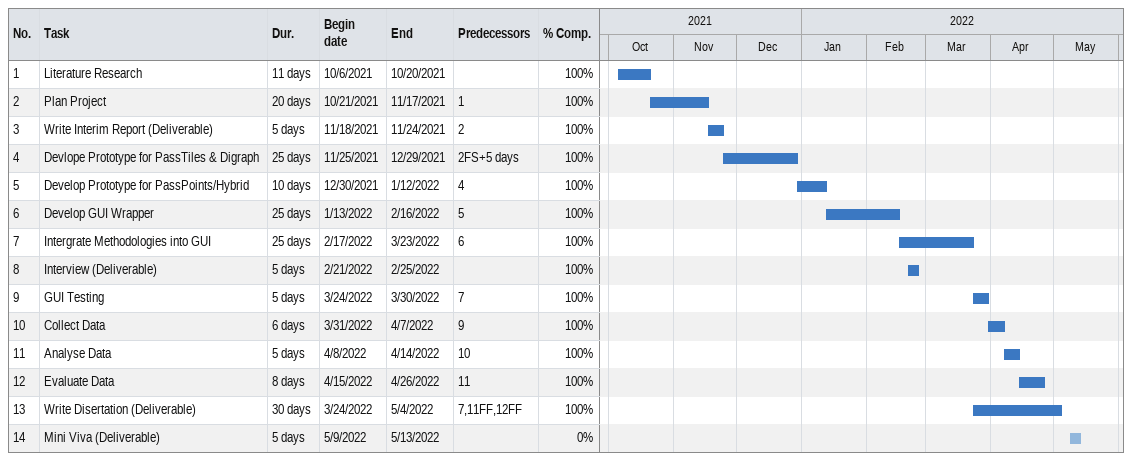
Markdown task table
| ID | Task | Duration | Start | Finish | Predecessors | % complete |
|---|---|---|---|---|---|---|
| 1 | Literature Research | 11d | 2021-10-06 | 2021-10-20 |  | 100 |
| 2 | Plan Project | 20d | 2021-10-21 | 2021-11-17 | 1 | 100 |
| 3 | Write Interim Report (Deliverable) | 5d | 2021-11-18 | 2021-11-24 | 2 | 100 |
| 4 | Devlope Prototype for PassTiles & Digraph | 25d | 2021-11-25 | 2021-12-29 | 2FS+5d | 100 |
| 5 | Develop Prototype for PassPoints/Hybrid | 10d | 2021-12-30 | 2022-01-12 | 4 | 100 |
| 6 | Develop GUI Wrapper | 25d | 2022-01-13 | 2022-02-16 | 5 | 100 |
| 7 | Intergrate Methodologies into GUI | 25d | 2022-02-17 | 2022-03-23 | 6 | 100 |
| 8 | Interview (Deliverable) | 5d | 2022-02-21 | 2022-02-25 |  | 100 |
| 9 | GUI Testing | 5d | 2022-03-24 | 2022-03-30 | 7 | 100 |
| 10 | Collect Data | 6d | 2022-03-31 | 2022-04-07 | 9 | 100 |
| 11 | Analyse Data | 5d | 2022-04-08 | 2022-04-14 | 10 | 100 |
| 12 | Evaluate Data | 8d | 2022-04-15 | 2022-04-26 | 11 | 100 |
| 13 | Write Disertation (Deliverable) | 30d | 2022-03-24 | 2022-05-04 | 7, 11FF, 12FF | 100 |
| 14 | Mini Viva (Deliverable) | 5d | 2022-05-09 | 2022-05-13 |  | 0 |
